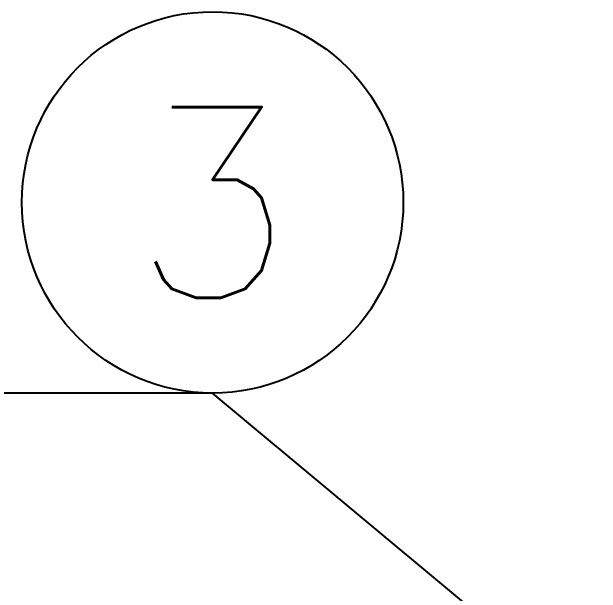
# Model space of a CAD drawing. Extents: x 1522 to 1942, y -990 to -693.
# Drawn here: x 1696.62 to 1712.08, y -740.71 to -725.46 of the extents above; entities that cross this region are included whole.
import ezdxf
from ezdxf.enums import TextEntityAlignment as Align

# ---------------------------------------------------------------- set-up
doc = ezdxf.new("R2010")
doc.units = 0
doc.header["$LTSCALE"] = 7
doc.header["$MEASUREMENT"] = 0
doc.layers.add('D', color=2, linetype='CONTINUOUS')
doc.layers.add('DWG', color=7, linetype='CONTINUOUS')
doc.styles.add('GHS', font='romans', dxfattribs={"bigfont": 'ghs'})
doc.dimstyles.new('STANDARD$7', dxfattribs={"dimscale": 0, "dimtxt": 3.5, "dimasz": 3, "dimexe": 2, "dimexo": 1, "dimgap": 1, "dimtad": 1, "dimdec": 4, "dimdsep": 46, "dimtxsty": 'GHS', "dimcen": 1, "dimclrd": 256, "dimclre": 256, "dimclrt": 256, "dimadec": 4, "dimazin": 2, "dimtfac": 1, "dimtdec": 4, "dimtmove": 0, "dimatfit": 0, "dimfxl": 0, "dimtolj": 1, "dimtzin": 0, "dimlwd": -1, "dimlwe": -1, "dimarcsym": 0})

msp = doc.modelspace()

# ---------------------------------------------------------------- linework, layer by layer
at = {"layer": 'D'}
msp.add_line((1701.887, -735.465), (1667.088, -735.465), dxfattribs=at)
at = {"layer": 'D', "ltscale": 0.5}
msp.add_circle((1701.887, -730.465), 5, dxfattribs=at)

# ---------------------------------------------------------------- texts
at = {"layer": 'DWG', "ltscale": 0.5, "style": 'GHS'}
msp.add_text('3', height=5, dxfattribs=at).set_placement((1701.887, -730.465), align=Align.MIDDLE)

# ---------------------------------------------------------------- leaders
at = {"layer": 'D'}
msp.add_leader([(1712.078, -743.95), (1701.887, -735.465)], dimstyle='STANDARD$7', override={"dimscale": 1, "dimgap": 1, "dimtad": 0}, dxfattribs=at)

doc.saveas('drawing.dxf')
